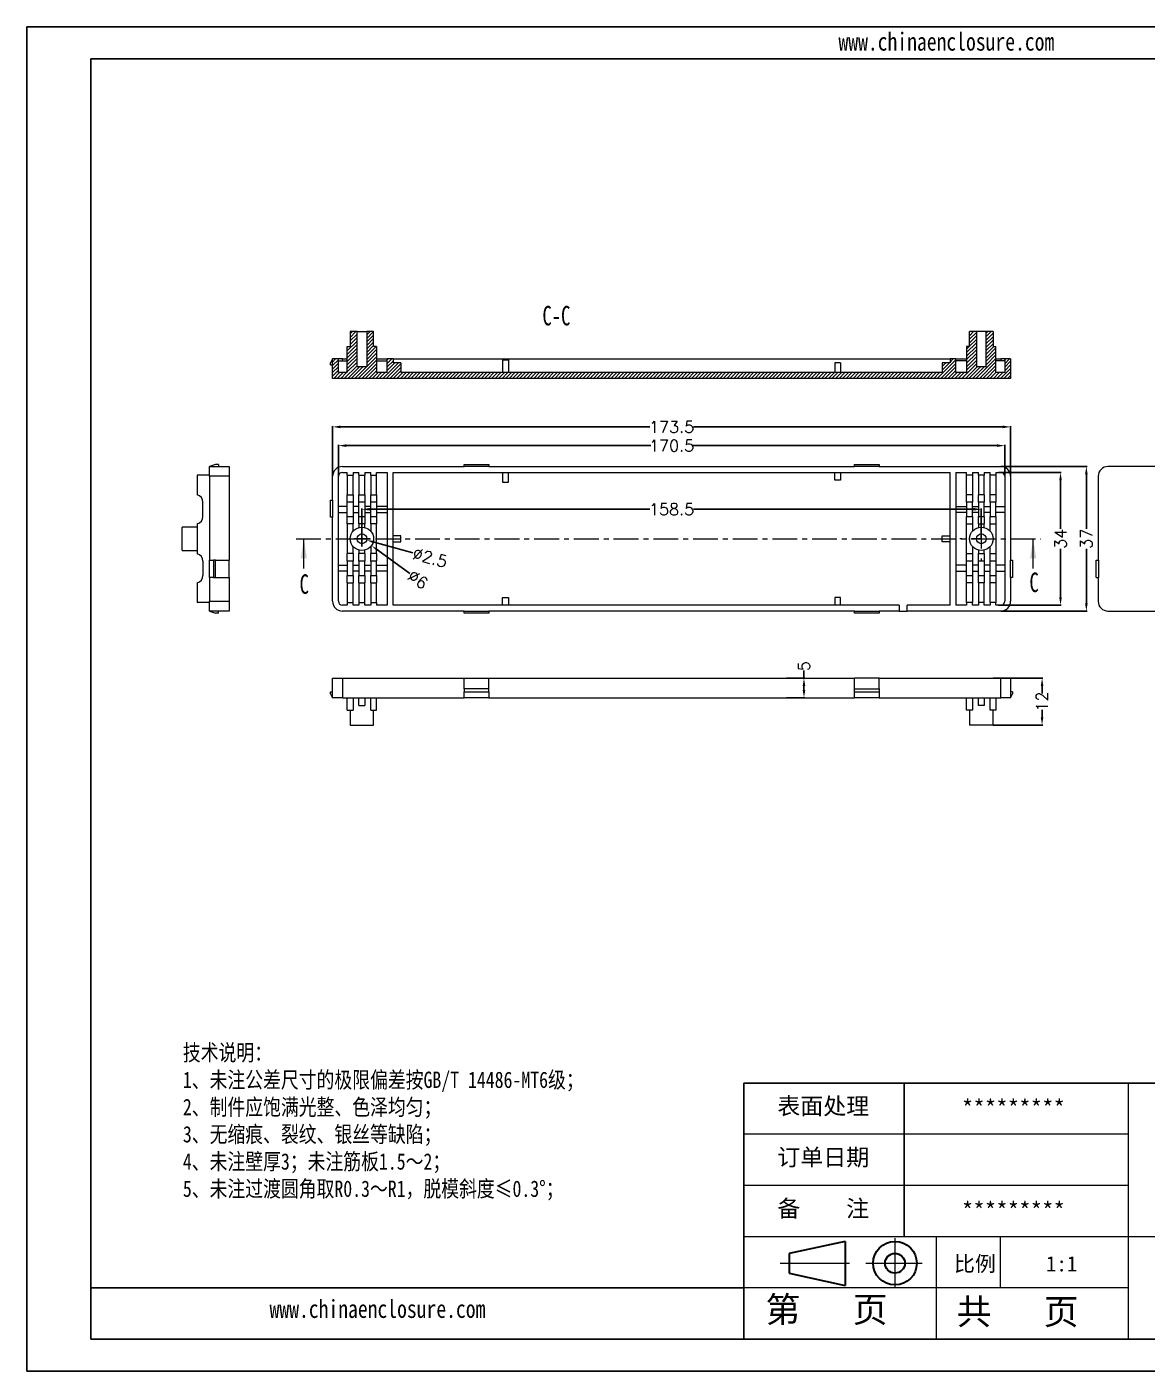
# Model space of a CAD drawing. Header units: inches. Extents: x -1052 to 256, y 228 to 572.
# Drawn here: x -505.4 to -218.8, y 228.4 to 572.5 of the extents above; entities that cross this region are included whole.
import ezdxf

# ---------------------------------------------------------------- set-up
doc = ezdxf.new("R2010")
doc.units = ezdxf.units.IN
doc.linetypes.add('CENTER', pattern=[10.16, 6.35, -1.27, 1.27, -1.27])
doc.linetypes.add('CENTER2', pattern=[28.575, 19.05, -3.175, 3.175, -3.175])
doc.layers.add('10', color=7, linetype='Continuous')
doc.layers.add('文字', color=81, linetype='Continuous')
for name, color, linetype, lineweight in [('粗实线', 7, 'Continuous', 30), ('细实线', 3, 'Continuous', 9), ('细点划线', 2, 'CENTER2', 9)]:
    doc.layers.add(name, color=color, linetype=linetype, lineweight=lineweight)
doc.styles.add('SLDTEXTSTYLE6', font='TXT', dxfattribs={"width": 0.7})
doc.styles.get("Standard").update_dxf_attribs({"font": 'txt', "bigfont": 'gbcbig.shx'})
doc.styles.add('宋体', font='', dxfattribs={"width": 0.8, "height": 3.5})
doc.styles.get('宋体').set_extended_font_data('SimSun')
doc.dimstyles.new('2.5', dxfattribs={"dimtxt": 3, "dimasz": 2, "dimexe": 0.18, "dimexo": 0.0625, "dimgap": 0.09, "dimtad": 0, "dimdsep": 46, "dimtxsty": 'Standard', "dimcen": 2, "dimclrd": 3, "dimclre": 3, "dimclrt": 256, "dimadec": 0, "dimazin": 2, "dimtfac": 1, "dimtofl": 0, "dimtmove": 0, "dimatfit": 3, "dimfxl": 0, "dimtolj": 1, "dimtzin": 0, "dimarcsym": 0})

# ---------------------------------------------------------------- blocks, each defined once
blk = doc.blocks.new('SW_CENTERMARKSYMBOL_1')
at = {"color": 0, "linetype": 'Continuous', "lineweight": 0}
for p, q in [((0, 5), (0, 5.5)), ((-5, 0), (-5.5, 0)), ((0, 0), (-2.5, 0)), ((0, 0), (0, 2.5)), ((0, 0), (0, -2.5)), ((0, 0), (2.5, 0)), ((5, 0), (5.5, 0)), ((0, -5), (0, -5.5))]:
    blk.add_line(p, q, dxfattribs=at)
blk = doc.blocks.new('*D128')
at = {"color": 3, "lineweight": -2, "transparency": 16777216}
for p, q in [((-427.22, 457.49), (-427.22, 470.26)), ((-425.22, 470.08), (-346.06, 470.08)), ((-255.72, 470.08), (-334.88, 470.08)), ((-253.72, 457.49), (-253.72, 470.26))]:
    blk.add_line(p, q, dxfattribs=at)
at = {"color": 3, "transparency": 16777216}
for points in [[(-425.22, 470.41), (-425.22, 469.74), (-427.22, 470.08)], [(-255.72, 470.41), (-255.72, 469.74), (-253.72, 470.08)]]:
    blk.add_solid(points, dxfattribs=at)
at = {"layer": 'Defpoints', "color": 0, "transparency": 16777216}
for p in [(-253.72, 470.08), (-427.22, 457.43), (-253.72, 457.43)]:
    blk.add_point(p, dxfattribs=at)
at = {"transparency": 16777216, "insert": (-340.47, 470.08), "char_height": 3, "attachment_point": 5}
blk.add_mtext('\\A1;173.5', dxfattribs=at)
blk = doc.blocks.new('*D129')
at = {"color": 3, "lineweight": -2, "transparency": 16777216}
for p, q in [((-425.72, 457.49), (-425.72, 465.46)), ((-423.72, 465.28), (-345.81, 465.28)), ((-257.22, 465.28), (-335.13, 465.28)), ((-255.22, 457.49), (-255.22, 465.46))]:
    blk.add_line(p, q, dxfattribs=at)
at = {"color": 3, "transparency": 16777216}
for points in [[(-423.72, 465.62), (-423.72, 464.95), (-425.72, 465.28)], [(-257.22, 465.62), (-257.22, 464.95), (-255.22, 465.28)]]:
    blk.add_solid(points, dxfattribs=at)
at = {"layer": 'Defpoints', "color": 0, "transparency": 16777216}
for p in [(-425.72, 465.28), (-425.72, 457.43), (-255.22, 457.43)]:
    blk.add_point(p, dxfattribs=at)
at = {"transparency": 16777216, "insert": (-340.47, 465.28), "char_height": 3, "attachment_point": 5}
blk.add_mtext('\\A1;170.5', dxfattribs=at)
blk = doc.blocks.new('*D130')
at = {"color": 3, "lineweight": -2, "transparency": 16777216}
for p, q in [((-419.72, 441.49), (-419.72, 449.17)), ((-417.72, 448.99), (-346.06, 448.99)), ((-263.22, 448.99), (-334.88, 448.99)), ((-261.22, 441.49), (-261.22, 449.17))]:
    blk.add_line(p, q, dxfattribs=at)
at = {"color": 3, "transparency": 16777216}
for points in [[(-417.72, 449.32), (-417.72, 448.65), (-419.72, 448.99)], [(-263.22, 449.32), (-263.22, 448.65), (-261.22, 448.99)]]:
    blk.add_solid(points, dxfattribs=at)
at = {"layer": 'Defpoints', "color": 0, "transparency": 16777216}
for p in [(-261.22, 448.99), (-419.72, 441.43), (-261.22, 441.43)]:
    blk.add_point(p, dxfattribs=at)
at = {"transparency": 16777216, "insert": (-340.47, 448.99), "char_height": 3, "attachment_point": 5}
blk.add_mtext('\\A1;158.5', dxfattribs=at)
blk = doc.blocks.new('*D131')
at = {"color": 3, "lineweight": -2, "transparency": 16777216}
for p, q in [((-256.16, 459.93), (-234.15, 459.93)), ((-234.33, 457.93), (-234.33, 444.02)), ((-234.33, 424.93), (-234.33, 438.84)), ((-256.16, 422.93), (-234.15, 422.93))]:
    blk.add_line(p, q, dxfattribs=at)
at = {"color": 3, "transparency": 16777216}
for points in [[(-234.67, 457.93), (-234, 457.93), (-234.33, 459.93)], [(-234.67, 424.93), (-234, 424.93), (-234.33, 422.93)]]:
    blk.add_solid(points, dxfattribs=at)
at = {"layer": 'Defpoints', "color": 0, "transparency": 16777216}
for p in [(-256.22, 459.93), (-234.33, 459.93), (-256.22, 422.93)]:
    blk.add_point(p, dxfattribs=at)
at = {"transparency": 16777216, "insert": (-234.33, 441.43), "char_height": 3, "attachment_point": 5, "rotation": 90}
blk.add_mtext('\\A1;37', dxfattribs=at)
blk = doc.blocks.new('*D132')
at = {"color": 3, "lineweight": -2, "transparency": 16777216}
for p, q in [((-256.78, 458.43), (-240.76, 458.43)), ((-240.94, 456.43), (-240.94, 444.02)), ((-240.94, 426.43), (-240.94, 438.84)), ((-256.78, 424.43), (-240.76, 424.43))]:
    blk.add_line(p, q, dxfattribs=at)
at = {"color": 3, "transparency": 16777216}
for points in [[(-241.28, 456.43), (-240.61, 456.43), (-240.94, 458.43)], [(-241.28, 426.43), (-240.61, 426.43), (-240.94, 424.43)]]:
    blk.add_solid(points, dxfattribs=at)
at = {"layer": 'Defpoints', "color": 0, "transparency": 16777216}
for p in [(-256.84, 458.43), (-240.94, 458.43), (-256.84, 424.43)]:
    blk.add_point(p, dxfattribs=at)
at = {"transparency": 16777216, "insert": (-240.94, 441.43), "char_height": 3, "attachment_point": 5, "rotation": 90}
blk.add_mtext('\\A1;34', dxfattribs=at)
blk = doc.blocks.new('*D133')
at = {"color": 3, "lineweight": -2, "transparency": 16777216}
for p, q in [((-306.59, 405.76), (-306.59, 407.76)), ((-311.09, 405.76), (-306.41, 405.76)), ((-306.59, 402.76), (-306.59, 403.76)), ((-311.09, 400.76), (-306.41, 400.76))]:
    blk.add_line(p, q, dxfattribs=at)
at = {"color": 3, "transparency": 16777216}
for points in [[(-306.93, 403.76), (-306.26, 403.76), (-306.59, 405.76)], [(-306.93, 402.76), (-306.26, 402.76), (-306.59, 400.76)]]:
    blk.add_solid(points, dxfattribs=at)
at = {"layer": 'Defpoints', "color": 0, "transparency": 16777216}
for p in [(-311.16, 405.76), (-306.59, 405.76), (-311.16, 400.76)]:
    blk.add_point(p, dxfattribs=at)
at = {"transparency": 16777216, "insert": (-306.59, 408.85), "char_height": 3, "attachment_point": 5, "rotation": 90}
blk.add_mtext('\\A1;5', dxfattribs=at)
blk = doc.blocks.new('*D134')
at = {"color": 3, "lineweight": -2, "transparency": 16777216}
for p, q in [((-258.16, 405.76), (-245.49, 405.76)), ((-245.67, 403.76), (-245.67, 401.85)), ((-245.67, 395.76), (-245.67, 397.67)), ((-258.16, 393.76), (-245.49, 393.76))]:
    blk.add_line(p, q, dxfattribs=at)
at = {"color": 3, "transparency": 16777216}
for points in [[(-246, 403.76), (-245.33, 403.76), (-245.67, 405.76)], [(-246, 395.76), (-245.33, 395.76), (-245.67, 393.76)]]:
    blk.add_solid(points, dxfattribs=at)
at = {"layer": 'Defpoints', "color": 0, "transparency": 16777216}
for p in [(-258.22, 405.76), (-245.67, 405.76), (-258.22, 393.76)]:
    blk.add_point(p, dxfattribs=at)
at = {"transparency": 16777216, "insert": (-245.67, 399.76), "char_height": 3, "attachment_point": 5, "rotation": 90}
blk.add_mtext('\\A1;12', dxfattribs=at)
blk = doc.blocks.new('*D135')
at = {"color": 3, "lineweight": -2, "transparency": 16777216}
for p, q in [((-421.72, 441.43), (-417.72, 441.43)), ((-419.72, 439.43), (-419.72, 443.43)), ((-406.72, 437.84), (-416.59, 440.57))]:
    blk.add_line(p, q, dxfattribs=at)
at = {"color": 3, "transparency": 16777216}
blk.add_solid([(-416.5, 440.89), (-416.67, 440.25), (-418.51, 441.1)], dxfattribs=at)
at = {"layer": 'Defpoints', "color": 0, "transparency": 16777216}
for p in [(-420.92, 441.76), (-418.51, 441.1)]:
    blk.add_point(p, dxfattribs=at)
at = {"transparency": 16777216, "insert": (-402.29, 436.62), "char_height": 3, "attachment_point": 5, "rotation": 344.5726}
blk.add_mtext('\\A1;∅2.5', dxfattribs=at)
blk = doc.blocks.new('*D136')
at = {"color": 3, "lineweight": -2, "transparency": 16777216}
for p, q in [((-421.72, 441.43), (-417.72, 441.43)), ((-419.72, 439.43), (-419.72, 443.43)), ((-407.47, 432.58), (-415.67, 438.5))]:
    blk.add_line(p, q, dxfattribs=at)
at = {"color": 3, "transparency": 16777216}
blk.add_solid([(-415.47, 438.77), (-415.86, 438.23), (-417.29, 439.67)], dxfattribs=at)
at = {"layer": 'Defpoints', "color": 0, "transparency": 16777216}
for p in [(-422.15, 443.19), (-417.29, 439.67)]:
    blk.add_point(p, dxfattribs=at)
at = {"transparency": 16777216, "insert": (-405.37, 431.06), "char_height": 3, "attachment_point": 5, "rotation": 324.1342}
blk.add_mtext('\\A1;∅6', dxfattribs=at)

msp = doc.modelspace()

# ---------------------------------------------------------------- hatches: boundary and pattern name
at = {"linetype": 'Continuous', "lineweight": 0}
h = msp.add_hatch(dxfattribs=at)
h.set_pattern_fill('ANSI31', color=4, scale=0.2, style=0)
h.set_pattern_definition([(45, (-1715.876, -315.2474), (-0.4490128, 0.4490128), [])])
h.paths.add_polyline_path([(-262.469, 485.463), (-262.469, 494.463), (-264.219, 494.463), (-264.219, 490.663), (-264.969, 490.663), (-264.969, 483.963), (-267.719, 483.963), (-267.719, 487.463), (-269.219, 487.463), (-269.219, 486.463), (-271.219, 486.463), (-271.219, 483.963), (-409.719, 483.963), (-409.719, 486.463), (-411.719, 486.463), (-411.719, 487.463), (-413.219, 487.463), (-413.219, 483.963), (-415.969, 483.963), (-415.969, 490.663), (-416.719, 490.663), (-416.719, 494.463), (-418.469, 494.463), (-418.469, 485.463), (-420.969, 485.463), (-420.969, 494.463), (-422.719, 494.463), (-422.719, 490.663), (-423.469, 490.663), (-423.469, 483.963), (-425.719, 483.963), (-425.719, 487.463), (-427.219, 487.463), (-427.219, 482.463), (-253.719, 482.463), (-253.719, 487.463), (-255.219, 487.463), (-255.219, 483.963), (-257.469, 483.963), (-257.469, 490.663), (-258.219, 490.663), (-258.219, 494.463), (-259.969, 494.463), (-259.969, 485.463)], flags=0)

# ---------------------------------------------------------------- linework, layer by layer
for p, q in [((-505.45, 572.458), (-18.865, 572.458)), ((-505.45, 572.458), (-505.45, 228.408)), ((-489.066, 564.266), (-27.056, 564.266)), ((-489.066, 564.266), (-489.066, 236.6)), ((-223.656, 302.133), (-321.956, 302.133)), ((-321.956, 236.6), (-321.956, 302.133)), ((-280.998, 262.813), (-280.998, 302.133)), ((-223.656, 302.133), (-27.056, 302.133)), ((-321.956, 249.706), (-489.066, 249.706)), ((-489.066, 236.6), (-27.056, 236.6)), ((-505.45, 228.408), (-18.865, 228.408))]:
    msp.add_line(p, q)
at = {"color": 7, "linetype": 'Continuous', "lineweight": 15}
for p, q in [((-422.719, 494.463), (-422.719, 490.663)), ((-420.969, 494.463), (-422.719, 494.463)), ((-420.969, 485.463), (-420.969, 494.463)), ((-420.969, 494.463), (-418.469, 494.463)), ((-418.469, 494.463), (-418.469, 485.463)), ((-416.719, 494.463), (-418.469, 494.463)), ((-416.719, 490.663), (-416.719, 494.463)), ((-264.219, 490.663), (-264.219, 494.463)), ((-262.469, 494.463), (-264.219, 494.463)), ((-262.469, 494.463), (-262.469, 485.463)), ((-259.969, 494.463), (-262.469, 494.463)), ((-259.969, 485.463), (-259.969, 494.463)), ((-258.219, 494.463), (-259.969, 494.463)), ((-258.219, 494.463), (-258.219, 490.663)), ((-423.469, 483.963), (-423.469, 490.663)), ((-423.469, 490.663), (-422.719, 490.663)), ((-415.969, 490.663), (-416.719, 490.663)), ((-415.969, 490.663), (-415.969, 483.963)), ((-264.969, 490.663), (-264.969, 483.963)), ((-264.219, 490.663), (-264.969, 490.663)), ((-258.219, 490.663), (-257.469, 490.663)), ((-257.469, 483.963), (-257.469, 490.663)), ((-427.219, 487.463), (-427.719, 486.463)), ((-427.719, 485.963), (-427.719, 486.463)), ((-427.719, 485.963), (-427.219, 485.963)), ((-427.219, 482.463), (-427.219, 487.463)), ((-425.719, 487.463), (-427.219, 487.463)), ((-425.719, 483.963), (-425.719, 487.463)), ((-424.719, 487.463), (-425.719, 487.463)), ((-425.719, 486.963), (-423.469, 486.963)), ((-424.719, 487.463), (-423.469, 487.463)), ((-418.469, 485.463), (-420.969, 485.463)), ((-415.969, 487.463), (-413.219, 487.463)), ((-415.969, 486.963), (-413.219, 486.963)), ((-413.219, 483.963), (-413.219, 487.463)), ((-411.719, 487.463), (-413.219, 487.463)), ((-411.719, 487.463), (-411.719, 486.463)), ((-411.719, 487.463), (-269.219, 487.463)), ((-409.719, 486.463), (-411.719, 486.463)), ((-409.719, 486.463), (-409.719, 483.963)), ((-383.719, 487.263), (-383.719, 483.963)), ((-383.719, 487.263), (-382.219, 487.263)), ((-382.219, 487.263), (-382.219, 483.963)), ((-297.219, 486.463), (-298.719, 486.463)), ((-298.719, 486.463), (-298.719, 483.963)), ((-297.219, 486.463), (-297.219, 483.963)), ((-271.219, 486.463), (-271.219, 483.963)), ((-269.219, 486.463), (-271.219, 486.463)), ((-269.219, 487.463), (-269.219, 486.463)), ((-267.719, 487.463), (-269.219, 487.463)), ((-267.719, 483.963), (-267.719, 487.463)), ((-267.719, 487.463), (-264.969, 487.463)), ((-264.969, 486.963), (-267.719, 486.963)), ((-259.969, 485.463), (-262.469, 485.463)), ((-257.469, 487.463), (-256.219, 487.463)), ((-255.219, 486.963), (-257.469, 486.963)), ((-255.219, 487.463), (-256.219, 487.463)), ((-255.219, 487.463), (-255.219, 483.963)), ((-253.719, 487.463), (-255.219, 487.463)), ((-253.719, 487.463), (-253.719, 482.463)), ((-253.719, 482.463), (-427.219, 482.463)), ((-423.469, 483.963), (-425.719, 483.963)), ((-413.219, 483.963), (-415.969, 483.963)), ((-271.219, 483.963), (-409.719, 483.963)), ((-264.969, 483.963), (-267.719, 483.963)), ((-255.219, 483.963), (-257.469, 483.963)), ((-458.687, 457.731), (-461.887, 457.731)), ((-461.887, 457.731), (-461.887, 452.731)), ((-457.187, 460.431), (-458.687, 459.931)), ((-458.687, 457.431), (-458.687, 459.931)), ((-458.687, 459.931), (-453.687, 459.931)), ((-456.387, 460.431), (-457.187, 460.431)), ((-456.387, 460.431), (-456.387, 459.931)), ((-453.687, 459.931), (-453.687, 457.431)), ((-424.719, 459.931), (-393.569, 459.931)), ((-424.719, 458.431), (-423.469, 458.431)), ((-423.469, 457.731), (-423.469, 458.431)), ((-423.469, 457.731), (-423.469, 452.731)), ((-423.469, 457.731), (-421.969, 457.731)), ((-421.969, 458.431), (-420.469, 458.431)), ((-421.969, 458.431), (-421.969, 457.731)), ((-421.969, 452.731), (-421.969, 457.731)), ((-420.469, 457.731), (-420.469, 458.431)), ((-420.469, 457.731), (-418.969, 457.731)), ((-420.469, 457.731), (-420.469, 452.731)), ((-418.969, 458.431), (-417.469, 458.431)), ((-418.969, 458.431), (-418.969, 457.731)), ((-418.969, 452.731), (-418.969, 457.731)), ((-417.469, 457.731), (-417.469, 458.431)), ((-417.469, 457.731), (-415.969, 457.731)), ((-417.469, 457.731), (-417.469, 452.731)), ((-415.969, 458.431), (-413.219, 458.431)), ((-415.969, 457.731), (-415.969, 458.431)), ((-415.969, 452.731), (-415.969, 457.731)), ((-413.219, 458.431), (-413.219, 424.431)), ((-411.719, 424.431), (-411.719, 458.431)), ((-411.719, 458.431), (-269.219, 458.431)), ((-393.569, 460.431), (-387.269, 460.431)), ((-393.569, 459.931), (-393.569, 460.431)), ((-387.269, 459.931), (-393.569, 459.931)), ((-387.269, 460.431), (-387.269, 459.931)), ((-387.269, 459.931), (-293.669, 459.931)), ((-383.719, 458.431), (-383.719, 455.931)), ((-382.219, 455.931), (-382.219, 458.431)), ((-298.719, 456.431), (-298.719, 458.431)), ((-297.219, 458.431), (-297.219, 456.431)), ((-293.669, 460.431), (-287.369, 460.431)), ((-293.669, 459.931), (-293.669, 460.431)), ((-287.369, 459.931), (-293.669, 459.931)), ((-287.369, 460.431), (-287.369, 459.931)), ((-287.369, 459.931), (-256.219, 459.931)), ((-269.219, 424.431), (-269.219, 458.431)), ((-267.719, 458.431), (-264.969, 458.431)), ((-267.719, 458.431), (-267.719, 424.431)), ((-264.969, 457.731), (-264.969, 458.431)), ((-264.969, 452.731), (-264.969, 457.731)), ((-263.469, 457.731), (-264.969, 457.731)), ((-263.469, 458.431), (-261.969, 458.431)), ((-263.469, 458.431), (-263.469, 457.731)), ((-263.469, 457.731), (-263.469, 452.731)), ((-261.969, 457.731), (-261.969, 458.431)), ((-260.469, 457.731), (-261.969, 457.731)), ((-261.969, 457.731), (-261.969, 452.731)), ((-260.469, 458.431), (-258.969, 458.431)), ((-260.469, 458.431), (-260.469, 457.731)), ((-260.469, 452.731), (-260.469, 457.731)), ((-258.969, 457.731), (-258.969, 458.431)), ((-257.469, 457.731), (-258.969, 457.731)), ((-258.969, 452.731), (-258.969, 457.731)), ((-257.469, 458.431), (-256.219, 458.431)), ((-257.469, 458.431), (-257.469, 457.731)), ((-257.469, 457.731), (-257.469, 452.731)), ((-197.65, 459.931), (-228.8, 459.931)), ((-453.687, 457.431), (-458.687, 457.431)), ((-458.687, 457.431), (-458.687, 435.931)), ((-453.687, 457.431), (-453.687, 435.931)), ((-427.219, 451.331), (-427.219, 457.431)), ((-425.719, 425.431), (-425.719, 457.431)), ((-383.719, 455.931), (-382.219, 455.931)), ((-297.219, 456.431), (-298.719, 456.431)), ((-255.219, 457.431), (-255.219, 425.431)), ((-253.719, 457.431), (-253.719, 435.931)), ((-231.3, 457.431), (-231.3, 435.931)), ((-460.387, 447.167), (-460.387, 450.794)), ((-427.719, 446.931), (-427.719, 451.331)), ((-427.719, 451.331), (-427.219, 451.331)), ((-427.219, 451.331), (-427.219, 446.931)), ((-423.469, 452.731), (-421.969, 452.731)), ((-423.469, 450.794), (-423.469, 452.731)), ((-421.969, 450.794), (-423.469, 450.794)), ((-423.469, 447.167), (-423.469, 450.794)), ((-421.969, 452.731), (-421.969, 450.794)), ((-421.969, 450.794), (-421.969, 447.167)), ((-420.469, 452.731), (-418.969, 452.731)), ((-420.469, 450.794), (-420.469, 452.731)), ((-418.969, 450.794), (-420.469, 450.794)), ((-420.469, 447.167), (-420.469, 450.794)), ((-418.969, 452.731), (-418.969, 450.794)), ((-418.969, 450.794), (-418.969, 447.167)), ((-417.469, 452.731), (-415.969, 452.731)), ((-417.469, 450.794), (-417.469, 452.731)), ((-415.969, 450.794), (-417.469, 450.794)), ((-417.469, 447.167), (-417.469, 450.794)), ((-415.969, 452.731), (-415.969, 450.794)), ((-415.969, 450.794), (-415.969, 447.167)), ((-263.469, 452.731), (-264.969, 452.731)), ((-264.969, 450.794), (-264.969, 452.731)), ((-263.469, 450.794), (-264.969, 450.794)), ((-264.969, 450.794), (-264.969, 447.167)), ((-263.469, 452.731), (-263.469, 450.794)), ((-263.469, 447.167), (-263.469, 450.794)), ((-260.469, 452.731), (-261.969, 452.731)), ((-261.969, 450.794), (-261.969, 452.731)), ((-260.469, 450.794), (-261.969, 450.794)), ((-261.969, 450.794), (-261.969, 447.167)), ((-260.469, 452.731), (-260.469, 450.794)), ((-260.469, 447.167), (-260.469, 450.794)), ((-257.469, 452.731), (-258.969, 452.731)), ((-258.969, 450.794), (-258.969, 452.731)), ((-257.469, 450.794), (-258.969, 450.794)), ((-258.969, 450.794), (-258.969, 447.167)), ((-257.469, 452.731), (-257.469, 450.794)), ((-257.469, 447.167), (-257.469, 450.794)), ((-423.469, 449.681), (-425.719, 449.681)), ((-425.719, 448.181), (-423.469, 448.181)), ((-420.469, 449.681), (-421.969, 449.681)), ((-421.969, 448.181), (-420.469, 448.181)), ((-417.469, 449.681), (-418.969, 449.681)), ((-418.969, 448.181), (-417.469, 448.181)), ((-413.219, 449.681), (-415.969, 449.681)), ((-415.969, 448.181), (-413.219, 448.181)), ((-267.719, 449.681), (-264.969, 449.681)), ((-264.969, 448.181), (-267.719, 448.181)), ((-263.469, 449.681), (-261.969, 449.681)), ((-261.969, 448.181), (-263.469, 448.181)), ((-260.469, 449.681), (-258.969, 449.681)), ((-258.969, 448.181), (-260.469, 448.181)), ((-257.469, 449.681), (-255.219, 449.681)), ((-255.219, 448.181), (-257.469, 448.181)), ((-461.887, 444.431), (-465.687, 444.431)), ((-465.687, 441.431), (-465.687, 444.431)), ((-461.887, 445.231), (-461.887, 437.631)), ((-427.219, 446.931), (-427.719, 446.931)), ((-427.219, 425.431), (-427.219, 446.931)), ((-423.469, 447.167), (-421.969, 447.167)), ((-423.469, 445.231), (-423.469, 447.167)), ((-423.469, 445.231), (-423.469, 437.631)), ((-421.969, 445.231), (-423.469, 445.231)), ((-421.969, 447.167), (-421.969, 445.231)), ((-421.969, 443.415), (-421.969, 445.231)), ((-420.469, 447.167), (-418.969, 447.167)), ((-420.469, 445.231), (-420.469, 447.167)), ((-418.969, 445.231), (-420.469, 445.231)), ((-420.469, 445.231), (-420.469, 444.336)), ((-418.969, 447.167), (-418.969, 445.231)), ((-418.969, 444.336), (-418.969, 445.231)), ((-417.469, 447.167), (-415.969, 447.167)), ((-417.469, 445.231), (-417.469, 447.167)), ((-417.469, 445.231), (-417.469, 443.415)), ((-415.969, 445.231), (-417.469, 445.231)), ((-415.969, 447.167), (-415.969, 445.231)), ((-415.969, 437.631), (-415.969, 445.231)), ((-264.969, 447.167), (-263.469, 447.167)), ((-264.969, 445.231), (-264.969, 447.167)), ((-264.969, 445.231), (-263.469, 445.231)), ((-264.969, 437.631), (-264.969, 445.231)), ((-263.469, 447.167), (-263.469, 445.231)), ((-263.469, 445.231), (-263.469, 443.415)), ((-261.969, 447.167), (-260.469, 447.167)), ((-261.969, 445.231), (-261.969, 447.167)), ((-261.969, 445.231), (-260.469, 445.231)), ((-261.969, 445.231), (-261.969, 444.336)), ((-260.469, 447.167), (-260.469, 445.231)), ((-260.469, 444.336), (-260.469, 445.231)), ((-258.969, 447.167), (-257.469, 447.167)), ((-258.969, 445.231), (-258.969, 447.167)), ((-258.969, 443.415), (-258.969, 445.231)), ((-258.969, 445.231), (-257.469, 445.231)), ((-257.469, 447.167), (-257.469, 445.231)), ((-257.469, 445.231), (-257.469, 437.631)), ((-465.687, 438.431), (-465.687, 441.431)), ((-409.719, 442.181), (-411.719, 442.181)), ((-411.719, 440.681), (-409.719, 440.681)), ((-409.719, 440.681), (-409.719, 442.181)), ((-271.219, 440.681), (-271.219, 442.181)), ((-271.219, 442.181), (-269.219, 442.181)), ((-269.219, 440.681), (-271.219, 440.681)), ((-465.687, 438.431), (-461.887, 438.431)), ((-421.969, 437.631), (-423.469, 437.631)), ((-423.469, 435.694), (-423.469, 437.631)), ((-421.969, 437.631), (-421.969, 439.447)), ((-421.969, 437.631), (-421.969, 435.694)), ((-420.469, 438.526), (-420.469, 437.631)), ((-418.969, 437.631), (-420.469, 437.631)), ((-420.469, 435.694), (-420.469, 437.631)), ((-418.969, 437.631), (-418.969, 438.526)), ((-418.969, 437.631), (-418.969, 435.694)), ((-417.469, 439.447), (-417.469, 437.631)), ((-415.969, 437.631), (-417.469, 437.631)), ((-417.469, 435.694), (-417.469, 437.631)), ((-415.969, 437.631), (-415.969, 435.694)), ((-264.969, 437.631), (-263.469, 437.631)), ((-264.969, 435.694), (-264.969, 437.631)), ((-263.469, 439.447), (-263.469, 437.631)), ((-263.469, 437.631), (-263.469, 435.694)), ((-261.969, 438.526), (-261.969, 437.631)), ((-261.969, 437.631), (-260.469, 437.631)), ((-261.969, 435.694), (-261.969, 437.631)), ((-260.469, 437.631), (-260.469, 438.526)), ((-260.469, 437.631), (-260.469, 435.694)), ((-258.969, 437.631), (-258.969, 439.447)), ((-258.969, 437.631), (-257.469, 437.631)), ((-258.969, 435.694), (-258.969, 437.631)), ((-257.469, 437.631), (-257.469, 435.694)), ((-460.387, 435.694), (-460.387, 432.067)), ((-458.687, 431.531), (-458.687, 435.931)), ((-458.687, 435.931), (-457.687, 435.931)), ((-457.687, 435.931), (-457.687, 431.531)), ((-457.187, 435.931), (-457.687, 435.931)), ((-457.187, 431.531), (-457.187, 435.931)), ((-457.187, 435.931), (-453.687, 435.931)), ((-453.687, 431.531), (-453.687, 435.931)), ((-425.719, 434.681), (-423.469, 434.681)), ((-421.969, 435.694), (-423.469, 435.694)), ((-423.469, 435.694), (-423.469, 432.067)), ((-421.969, 432.067), (-421.969, 435.694)), ((-421.969, 434.681), (-420.469, 434.681)), ((-418.969, 435.694), (-420.469, 435.694)), ((-420.469, 435.694), (-420.469, 432.067)), ((-418.969, 432.067), (-418.969, 435.694)), ((-418.969, 434.681), (-417.469, 434.681)), ((-415.969, 435.694), (-417.469, 435.694)), ((-417.469, 435.694), (-417.469, 432.067)), ((-415.969, 432.067), (-415.969, 435.694)), ((-415.969, 434.681), (-413.219, 434.681)), ((-264.969, 434.681), (-267.719, 434.681)), ((-263.469, 435.694), (-264.969, 435.694)), ((-264.969, 432.067), (-264.969, 435.694)), ((-263.469, 435.694), (-263.469, 432.067)), ((-261.969, 434.681), (-263.469, 434.681)), ((-260.469, 435.694), (-261.969, 435.694)), ((-261.969, 432.067), (-261.969, 435.694)), ((-260.469, 435.694), (-260.469, 432.067)), ((-258.969, 434.681), (-260.469, 434.681)), ((-257.469, 435.694), (-258.969, 435.694)), ((-258.969, 432.067), (-258.969, 435.694)), ((-257.469, 435.694), (-257.469, 432.067)), ((-255.219, 434.681), (-257.469, 434.681)), ((-253.719, 431.531), (-253.719, 435.931)), ((-253.719, 435.931), (-253.219, 435.931)), ((-253.219, 435.931), (-253.219, 431.531)), ((-231.8, 435.931), (-231.3, 435.931)), ((-231.8, 431.531), (-231.8, 435.931)), ((-231.1, 435.931), (-231.3, 435.931)), ((-231.1, 431.531), (-231.1, 435.931)), ((-461.887, 430.131), (-461.887, 425.131)), ((-457.687, 431.531), (-458.687, 431.531)), ((-458.687, 431.531), (-458.687, 425.431)), ((-457.687, 431.531), (-457.187, 431.531)), ((-457.187, 431.531), (-453.687, 431.531)), ((-453.687, 431.531), (-453.687, 425.431)), ((-423.469, 433.181), (-425.719, 433.181)), ((-423.469, 432.067), (-421.969, 432.067)), ((-423.469, 430.131), (-423.469, 432.067)), ((-423.469, 430.131), (-423.469, 425.131)), ((-423.469, 430.131), (-421.969, 430.131)), ((-420.469, 433.181), (-421.969, 433.181)), ((-421.969, 432.067), (-421.969, 430.131)), ((-421.969, 425.131), (-421.969, 430.131)), ((-420.469, 432.067), (-418.969, 432.067)), ((-420.469, 430.131), (-420.469, 432.067)), ((-420.469, 430.131), (-418.969, 430.131)), ((-420.469, 430.131), (-420.469, 425.131)), ((-417.469, 433.181), (-418.969, 433.181)), ((-418.969, 432.067), (-418.969, 430.131)), ((-418.969, 425.131), (-418.969, 430.131)), ((-417.469, 432.067), (-415.969, 432.067)), ((-417.469, 430.131), (-417.469, 432.067)), ((-417.469, 430.131), (-417.469, 425.131)), ((-417.469, 430.131), (-415.969, 430.131)), ((-413.219, 433.181), (-415.969, 433.181)), ((-415.969, 432.067), (-415.969, 430.131)), ((-415.969, 425.131), (-415.969, 430.131)), ((-267.719, 433.181), (-264.969, 433.181)), ((-264.969, 432.067), (-263.469, 432.067)), ((-264.969, 430.131), (-264.969, 432.067)), ((-264.969, 425.131), (-264.969, 430.131)), ((-263.469, 430.131), (-264.969, 430.131)), ((-263.469, 433.181), (-261.969, 433.181)), ((-263.469, 432.067), (-263.469, 430.131)), ((-263.469, 430.131), (-263.469, 425.131)), ((-261.969, 432.067), (-260.469, 432.067)), ((-261.969, 430.131), (-261.969, 432.067)), ((-260.469, 430.131), (-261.969, 430.131)), ((-261.969, 430.131), (-261.969, 425.131)), ((-260.469, 433.181), (-258.969, 433.181)), ((-260.469, 432.067), (-260.469, 430.131)), ((-260.469, 425.131), (-260.469, 430.131)), ((-258.969, 430.131), (-258.969, 432.067)), ((-258.969, 432.067), (-257.469, 432.067)), ((-257.469, 430.131), (-258.969, 430.131)), ((-258.969, 425.131), (-258.969, 430.131)), ((-257.469, 433.181), (-255.219, 433.181)), ((-257.469, 432.067), (-257.469, 430.131)), ((-257.469, 430.131), (-257.469, 425.131)), ((-253.219, 431.531), (-253.719, 431.531)), ((-253.719, 431.531), (-253.719, 425.431)), ((-231.8, 431.531), (-231.3, 431.531)), ((-231.3, 431.531), (-231.1, 431.531)), ((-231.3, 431.531), (-231.3, 425.431)), ((-458.687, 425.131), (-461.887, 425.131)), ((-458.687, 422.931), (-458.687, 425.431)), ((-458.687, 425.431), (-453.687, 425.431)), ((-453.687, 425.431), (-453.687, 422.931)), ((-423.469, 424.431), (-424.719, 424.431)), ((-423.469, 425.131), (-421.969, 425.131)), ((-423.469, 425.131), (-423.469, 424.431)), ((-421.969, 424.431), (-421.969, 425.131)), ((-420.469, 424.431), (-421.969, 424.431)), ((-420.469, 425.131), (-418.969, 425.131)), ((-420.469, 425.131), (-420.469, 424.431)), ((-418.969, 424.431), (-418.969, 425.131)), ((-417.469, 424.431), (-418.969, 424.431)), ((-417.469, 425.131), (-415.969, 425.131)), ((-417.469, 425.131), (-417.469, 424.431)), ((-415.969, 425.131), (-415.969, 424.431)), ((-413.219, 424.431), (-415.969, 424.431)), ((-282.219, 424.431), (-411.719, 424.431)), ((-383.719, 424.431), (-383.719, 426.431)), ((-383.719, 426.431), (-382.219, 426.431)), ((-382.219, 426.431), (-382.219, 424.431)), ((-298.719, 426.431), (-298.719, 424.431)), ((-297.219, 426.431), (-298.719, 426.431)), ((-297.219, 424.431), (-297.219, 426.431)), ((-282.219, 424.431), (-282.219, 422.931)), ((-269.219, 424.431), (-280.219, 424.431)), ((-280.219, 422.931), (-280.219, 424.431)), ((-264.969, 424.431), (-267.719, 424.431)), ((-263.469, 425.131), (-264.969, 425.131)), ((-264.969, 425.131), (-264.969, 424.431)), ((-263.469, 424.431), (-263.469, 425.131)), ((-261.969, 424.431), (-263.469, 424.431)), ((-260.469, 425.131), (-261.969, 425.131)), ((-261.969, 425.131), (-261.969, 424.431)), ((-260.469, 424.431), (-260.469, 425.131)), ((-258.969, 424.431), (-260.469, 424.431)), ((-257.469, 425.131), (-258.969, 425.131)), ((-258.969, 425.131), (-258.969, 424.431)), ((-257.469, 424.431), (-257.469, 425.131)), ((-256.219, 424.431), (-257.469, 424.431)), ((-453.687, 422.931), (-458.687, 422.931)), ((-458.687, 422.931), (-457.187, 422.431)), ((-456.387, 422.431), (-457.187, 422.431)), ((-456.387, 422.431), (-456.387, 422.931)), ((-393.569, 422.931), (-424.719, 422.931)), ((-393.569, 422.931), (-387.269, 422.931)), ((-393.569, 422.431), (-393.569, 422.931)), ((-387.269, 422.431), (-393.569, 422.431)), ((-387.269, 422.931), (-387.269, 422.431)), ((-293.669, 422.931), (-387.269, 422.931)), ((-293.669, 422.931), (-287.369, 422.931)), ((-293.669, 422.431), (-293.669, 422.931)), ((-287.369, 422.431), (-293.669, 422.431)), ((-282.219, 422.931), (-287.369, 422.931)), ((-287.369, 422.931), (-287.369, 422.431)), ((-282.219, 422.931), (-280.219, 422.931)), ((-256.219, 422.931), (-280.219, 422.931)), ((-228.8, 422.931), (-197.65, 422.931)), ((-427.219, 400.764), (-427.219, 405.764)), ((-427.219, 405.764), (-424.719, 405.764)), ((-424.719, 405.764), (-424.719, 400.764)), ((-424.719, 405.764), (-393.569, 405.764)), ((-393.569, 403.064), (-393.569, 405.764)), ((-393.569, 405.764), (-387.269, 405.764)), ((-387.269, 403.064), (-393.569, 403.064)), ((-393.569, 403.064), (-393.569, 402.264)), ((-387.269, 403.064), (-387.269, 405.764)), ((-387.269, 405.764), (-293.669, 405.764)), ((-387.269, 402.264), (-387.269, 403.064)), ((-293.669, 403.064), (-293.669, 405.764)), ((-287.369, 405.764), (-293.669, 405.764)), ((-293.669, 403.064), (-287.369, 403.064)), ((-293.669, 402.264), (-293.669, 403.064)), ((-287.369, 403.064), (-287.369, 405.764)), ((-287.369, 405.764), (-256.219, 405.764)), ((-287.369, 403.064), (-287.369, 402.264)), ((-256.219, 400.764), (-256.219, 405.764)), ((-256.219, 405.764), (-253.719, 405.764)), ((-253.719, 405.764), (-253.719, 400.764)), ((-427.719, 402.264), (-427.219, 402.264)), ((-427.719, 401.764), (-427.719, 402.264)), ((-427.719, 401.764), (-427.219, 400.764)), ((-424.719, 400.764), (-427.219, 400.764)), ((-424.719, 400.764), (-393.569, 400.764)), ((-423.469, 397.564), (-423.469, 400.764)), ((-421.969, 400.764), (-421.969, 397.564)), ((-420.469, 398.764), (-420.469, 400.764)), ((-418.969, 400.764), (-418.969, 398.764)), ((-417.469, 397.564), (-417.469, 400.764)), ((-415.969, 397.564), (-415.969, 400.764)), ((-393.569, 402.264), (-387.269, 402.264)), ((-393.569, 400.764), (-393.569, 402.264)), ((-387.269, 400.764), (-393.569, 400.764)), ((-387.269, 402.264), (-387.269, 400.764)), ((-387.269, 400.764), (-293.669, 400.764)), ((-293.669, 402.264), (-287.369, 402.264)), ((-293.669, 400.764), (-293.669, 402.264)), ((-287.369, 400.764), (-293.669, 400.764)), ((-287.369, 402.264), (-287.369, 400.764)), ((-287.369, 400.764), (-256.219, 400.764)), ((-264.969, 397.564), (-264.969, 400.764)), ((-263.469, 400.764), (-263.469, 397.564)), ((-261.969, 398.764), (-261.969, 400.764)), ((-260.469, 400.764), (-260.469, 398.764)), ((-258.969, 397.564), (-258.969, 400.764)), ((-257.469, 400.764), (-257.469, 397.564)), ((-253.719, 400.764), (-256.219, 400.764)), ((-253.219, 402.264), (-253.719, 402.264)), ((-253.719, 400.764), (-253.219, 401.764)), ((-253.219, 402.264), (-253.219, 401.764)), ((-423.469, 397.564), (-421.969, 397.564)), ((-422.719, 397.564), (-422.719, 393.764)), ((-420.469, 398.764), (-418.969, 398.764)), ((-417.469, 397.564), (-415.969, 397.564)), ((-416.719, 393.764), (-416.719, 397.564)), ((-263.469, 397.564), (-264.969, 397.564)), ((-264.219, 397.564), (-264.219, 393.764)), ((-260.469, 398.764), (-261.969, 398.764)), ((-257.469, 397.564), (-258.969, 397.564)), ((-258.219, 393.764), (-258.219, 397.564)), ((-422.719, 393.764), (-416.719, 393.764)), ((-258.219, 393.764), (-264.219, 393.764))]:
    msp.add_line(p, q, dxfattribs=at)
at = {"color": 8, "linetype": 'Continuous', "lineweight": 15}
for p, q in [((-424.719, 486.963), (-424.719, 487.463)), ((-256.219, 487.463), (-256.219, 486.963))]:
    msp.add_line(p, q, dxfattribs=at)
at = {"color": 1, "linetype": 'CENTER', "lineweight": 0}
msp.add_line((-436.579, 441.431), (-245.944, 441.431), dxfattribs=at)
at = {"color": 7, "linetype": 'Continuous', "lineweight": 0}
for p, q in [((-434.579, 433.831), (-434.579, 441.431)), ((-247.944, 433.831), (-247.944, 441.431))]:
    msp.add_line(p, q, dxfattribs=at)
at = {"color": 7, "linetype": 'Continuous', "lineweight": 15}
for centre, radius in [((-419.719, 441.431), 3), ((-261.219, 441.431), 3), ((-419.719, 441.431), 1.25), ((-261.219, 441.431), 1.25)]:
    msp.add_circle(centre, radius, dxfattribs=at)
for centre, radius, start, end in [((-424.719, 457.431), 2.5, 90, 180), ((-424.719, 457.431), 1, 90, 180), ((-256.219, 457.431), 2.5, 0, 90), ((-256.219, 457.431), 1, 0, 90), ((-228.8, 457.431), 2.5, 90, 180), ((-462.387, 450.794), 2, 0, 75.52249), ((-462.387, 447.167), 2, 284.47751, 0), ((-462.387, 435.694), 2, 0, 75.52249), ((-462.387, 432.067), 2, 284.47751, 0), ((-424.719, 425.431), 2.5, 180, 270), ((-424.719, 425.431), 1, 180, 270), ((-256.219, 425.431), 2.5, 270, 0), ((-256.219, 425.431), 1, 270, 0), ((-228.8, 425.431), 2.5, 180, 270)]:
    msp.add_arc(centre, radius, start, end, dxfattribs=at)
at = {"color": 7, "linetype": 'Continuous', "lineweight": 0}
for points in [[(-434.579, 441.431), (-435.379, 436.431), (-433.779, 436.431)], [(-247.944, 441.431), (-248.744, 436.431), (-247.144, 436.431)]]:
    msp.add_solid(points, dxfattribs=at)
at = {"layer": '粗实线', "color": 7}
for p, q in [((-296.053, 261.587), (-310.374, 258.552)), ((-296.053, 261.587), (-296.053, 250.363)), ((-310.374, 258.552), (-310.374, 253.487)), ((-310.374, 253.487), (-296.053, 250.363))]:
    msp.add_line(p, q, dxfattribs=at)
for radius in [5.568, 2.532]:
    msp.add_circle((-283.307, 256.019), radius, dxfattribs=at)
at = {"layer": '细实线', "color": 7}
for p, q in [((-223.656, 302.133), (-223.656, 236.6)), ((-223.656, 289.026), (-321.956, 289.026)), ((-223.656, 275.92), (-321.956, 275.92)), ((-27.056, 262.813), (-321.956, 262.813)), ((-272.806, 262.813), (-272.806, 236.6)), ((-256.423, 262.813), (-256.423, 249.706)), ((-223.656, 249.706), (-321.956, 249.706))]:
    msp.add_line(p, q, dxfattribs=at)
at = {"layer": '细点划线', "color": 7}
for p, q in [((-283.307, 262.428), (-283.307, 249.706)), ((-312.657, 256.019), (-294.956, 256.019)), ((-290.753, 256.019), (-276.363, 256.019))]:
    msp.add_line(p, q, dxfattribs=at)

# ---------------------------------------------------------------- block references
at = {"layer": '10'}
msp.add_blockref('SW_CENTERMARKSYMBOL_1', (-261.219, 441.431), dxfattribs=at)

# ---------------------------------------------------------------- texts
at = {"color": 7, "linetype": 'Continuous', "char_height": 5, "attachment_point": 1, "style": 'SLDTEXTSTYLE6'}
for s, insert in [('C-C', (-373.515, 501.055)), ('C', (-435.666, 432.343)), ('C', (-248.889, 432.801))]:
    msp.add_mtext(s, dxfattribs=dict(at, insert=insert))
at = {"char_height": 4.31035, "width": 2449.78831, "attachment_point": 1}
for s, insert in [('{\\fSimHei|b0|i0|c134|p49;表面处理}', (-313.408, 298.414)), ('{\\fSimHei|b0|i0|c134|p49;*********}', (-266.198, 297.859)), ('{\\fSimHei|b0|i0|c134|p49;订单日期}', (-313.408, 285.307)), ('{\\fSimHei|b0|i0|c134|p49;备    注}', (-313.408, 272.2)), ('{\\fSimHei|b0|i0|c134|p49;*********}', (-266.198, 271.646))]:
    msp.add_mtext(s, dxfattribs=dict(at, insert=insert))
at = {"layer": '文字', "color": 0, "attachment_point": 1, "style": '宋体'}
for s, insert, char_height, width in [('www.chinaenclosure.com', (-297.769, 571), 4.61355, 81.0556), ('{\\H1.111x;技术说明：\\P1、未注公差尺寸的极限偏差按GB/T 14486-MT6级；\\P2、制件应饱满光整、色泽均匀；\\P3、无缩痕、裂纹、银丝等缺陷；\\P4、未注壁厚3；未注筋板1.5～2；\\P5、未注过渡圆角取R0.3～R1，脱模斜度≤0.3%%D；}', (-465.529, 312.034), 3.76305, 178.61731), ('www.chinaenclosure.com', (-443.352, 246.645), 4.61355, 81.0556)]:
    msp.add_mtext(s, dxfattribs=dict(at, insert=insert, char_height=char_height, width=width))
at = {"layer": '细实线', "color": 7, "attachment_point": 1}
for s, insert, char_height, width in [('{\\fSimSun|b0|i0|c134|p54;比例}', (-268.219, 257.849), 3.932, 17.26026), ('{\\fSimSun|b0|i0|c134|p54;1:1}', (-244.668, 257.849), 3.932, 17.26026), ('{\\fSimSun|b0|i0|c134|p54;第   页}', (-316.442, 247.454), 6.55333, 49.15), ('{\\fSimSun|b0|i0|c134|p54; 共   页}', (-272.004, 246.897), 6.55333, 49.15)]:
    msp.add_mtext(s, dxfattribs=dict(at, insert=insert, char_height=char_height, width=width))

# ---------------------------------------------------------------- dimensions: what is measured, and where the dimension line sits
for base, p1, p2, picture, middle in [((-253.719, 470.076), (-427.219, 457.431), (-253.719, 457.431), '*D128', (-340.469, 470.076)), ((-425.719, 465.285), (-255.219, 457.431), (-425.719, 457.431), '*D129', (-340.469, 465.285)), ((-261.219, 448.986), (-419.719, 441.431), (-261.219, 441.431), '*D130', (-340.469, 448.986))]:
    dim = msp.add_linear_dim(base=base, p1=p1, p2=p2, dimstyle='2.5')
    dim.commit()
    dim.dimension.update_dxf_attribs({"geometry": picture, "text_midpoint": middle})
for base, p1, p2, picture, middle in [((-240.943, 458.431), (-256.844, 424.431), (-256.844, 458.431), '*D132', (-240.943, 441.431)), ((-234.334, 459.931), (-256.219, 422.931), (-256.219, 459.931), '*D131', (-234.334, 441.431)), ((-306.593, 405.764), (-311.156, 400.764), (-311.156, 405.764), '*D133', (-306.593, 408.854)), ((-245.665, 405.764), (-258.219, 393.764), (-258.219, 405.764), '*D134', (-245.665, 399.764))]:
    dim = msp.add_linear_dim(base=base, p1=p1, p2=p2, angle=90, dimstyle='2.5')
    dim.commit()
    dim.dimension.update_dxf_attribs({"geometry": picture, "text_midpoint": middle})
for p1, p2, picture, middle in [((-422.15, 443.189), (-417.288, 439.673), '*D136', (-405.372, 431.058)), ((-420.924, 441.763), (-418.514, 441.098), '*D135', (-402.291, 436.621))]:
    dim = msp.add_diameter_dim_2p(p1=p1, p2=p2, dimstyle='2.5')
    dim.commit()
    dim.dimension.update_dxf_attribs({"geometry": picture, "text_midpoint": middle, "dimtype": 163})

doc.saveas('drawing.dxf')
